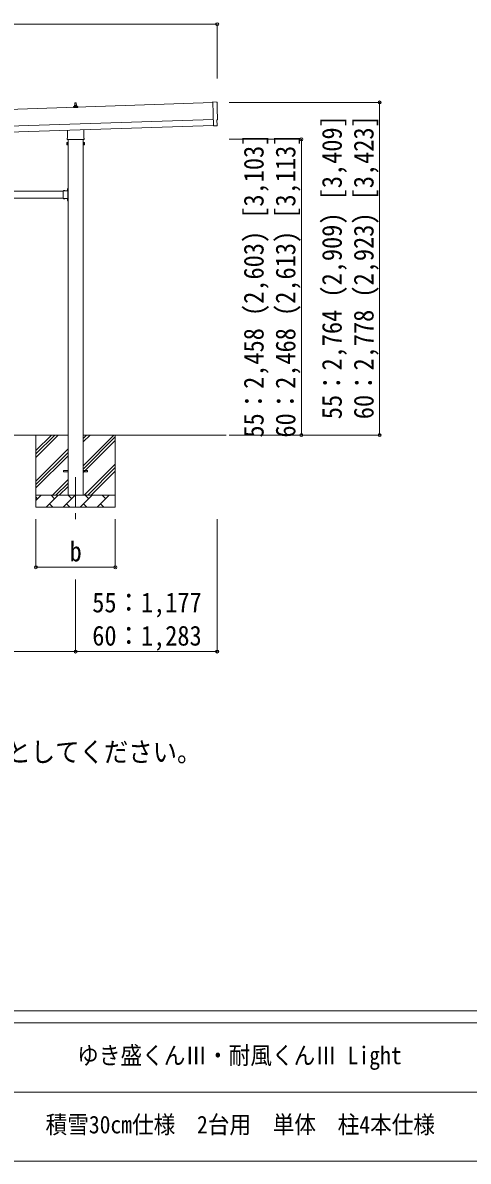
# Model space of a CAD drawing. Units: millimetres at full size, sheet at 1:50; details may follow other scales. Extents: x -14053 to 14053, y -9700 to 9700.
# Drawn here: x 487 to 4191, y -9700 to -238 of the extents above; entities that cross this region are included whole.
import ezdxf
from ezdxf.enums import TextEntityAlignment as Align

# ---------------------------------------------------------------- set-up
doc = ezdxf.new("R2010")
doc.units = ezdxf.units.MM
doc.header["$LTSCALE"] = 50
doc.header["$PDMODE"] = 32
doc.header["$PDSIZE"] = 25
doc.linetypes.add('CHAIN1', pattern=[8, 5, -1, 1, -1])
doc.linetypes.add('USER3', pattern=[4, 3, -1])
for name, color, linetype, lineweight in [('0-1_壁線', 7, 'CHAIN1', 9), ('0-2_建具', 4, 'Continuous', 13), ('0-3_階段', 7, 'Continuous', 9), ('0-8_外構', 6, 'Continuous', 5), ('0-D_記号', 7, 'Continuous', 9), ('F-0_ﾚｲﾔ240', 7, 'Continuous', 9)]:
    doc.layers.add(name, color=color, linetype=linetype, lineweight=lineweight)
doc.styles.add('ＭＳ ゴシック', font='')
doc.styles.get('ＭＳ ゴシック').set_extended_font_data('MS Gothic')

msp = doc.modelspace()

# ---------------------------------------------------------------- linework, layer by layer
at = {"layer": '0-1_壁線'}
msp.add_line((926.59, -4014.96), (926.59, -4363.96), dxfattribs=at)
at = {"layer": '0-2_建具'}
for p, q in [((2067.95, -901.88), (-3315.06, -1081.32)), ((908.34, -942.87), (908.34, -935.15)), ((944.84, -942.87), (908.34, -942.87)), ((908.72, -934.37), (944.45, -934.37)), ((909.1, -934.18), (915.82, -932.55)), ((916.2, -932.37), (936.97, -932.37)), ((916.59, -931.58), (916.59, -927.37)), ((917.59, -927.37), (935.59, -927.37)), ((920.59, -927.37), (921.31, -903.84)), ((922.31, -902.87), (930.86, -902.87)), ((931.86, -903.84), (932.59, -927.37)), ((936.59, -931.58), (936.59, -927.37)), ((944.07, -934.18), (937.35, -932.55)), ((944.84, -942.87), (944.84, -935.15)), ((2067.78, -896.8), (2074.41, -1095.54)), ((2097.95, -897.37), (2067.78, -896.8)), ((-3310.39, -1221.24), (2072.62, -1041.8)), ((-3308.73, -1271.21), (2074.28, -1091.78)), ((858.29, -1196.86), (858.29, -1132.31)), ((994.89, -1127.76), (994.89, -1196.86)), ((2092.59, -1094.03), (2074.41, -1095.54)), ((2093.28, -1094.64), (2092.59, -1094.03)), ((2094.03, -1094.89), (2100.93, -1094.3)), ((2102.1, -1044.21), (2102.61, -1044.19)), ((2103.67, -1091.21), (2102.1, -1044.21)), ((856.59, -1205.63), (856.59, -1200.13)), ((994.52, -1209.13), (858.65, -1209.13)), ((864.09, -1209.13), (864.09, -4164.96)), ((989.09, -4164.96), (989.09, -1209.13)), ((996.59, -1200.13), (996.59, -1205.63)), ((852.59, -1235.13), (853.35, -1233.81)), ((852.59, -1235.13), (852.59, -1252.13)), ((852.59, -1252.13), (853.35, -1253.44)), ((859.59, -1233.81), (853.35, -1233.81)), ((859.59, -1238.72), (853.35, -1238.72)), ((859.59, -1248.54), (853.35, -1248.54)), ((859.59, -1253.44), (853.35, -1253.44)), ((859.59, -1253.44), (859.59, -1233.81)), ((859.59, -1234.43), (862.09, -1234.43)), ((862.09, -1252.83), (859.59, -1252.83)), ((989.09, -1254.13), (991.09, -1254.13)), ((993.59, -1234.43), (991.09, -1234.43)), ((991.09, -1252.83), (993.59, -1252.83)), ((993.59, -1253.44), (993.59, -1233.81)), ((993.59, -1233.81), (999.83, -1233.81)), ((993.59, -1238.72), (999.83, -1238.72)), ((993.59, -1248.54), (999.83, -1248.54)), ((993.59, -1253.44), (999.83, -1253.44)), ((1000.59, -1235.13), (999.83, -1233.81)), ((1000.59, -1252.13), (999.83, -1253.44)), ((1000.59, -1235.13), (1000.59, -1252.13)), ((-2068.91, -1636.96), (822.09, -1636.96)), ((-2068.91, -1696.96), (822.09, -1696.96)), ((822.09, -1633.96), (822.09, -1699.96)), ((822.09, -1633.96), (862.09, -1633.96)), ((822.09, -1699.96), (862.09, -1699.96)), ((825.19, -1633.45), (825.19, -1633.96)), ((825.19, -1700.47), (825.19, -1699.96)), ((858.09, -1636.96), (863.59, -1636.96)), ((858.09, -1696.96), (863.59, -1696.96)), ((862.09, -1697.96), (858.09, -1697.96)), ((861.58, -1618.06), (862.09, -1618.06)), ((862.09, -1613.96), (864.09, -1613.96)), ((862.09, -1613.96), (862.09, -1633.96)), ((864.09, -1620.96), (862.09, -1620.96)), ((864.09, -1626.96), (862.09, -1626.96)), ((862.09, -1637.96), (862.09, -1695.96)), ((862.09, -1699.96), (862.09, -1719.96)), ((863.59, -1636.96), (863.59, -1696.96)), ((861.58, -1704.06), (862.09, -1704.06)), ((864.09, -1706.96), (862.09, -1706.96)), ((864.09, -1712.96), (862.09, -1712.96)), ((862.09, -1719.96), (864.09, -1719.96)), ((826.59, -3960.46), (864.09, -3960.46)), ((826.59, -3969.46), (826.59, -3960.46)), ((826.59, -3969.46), (864.09, -3969.46)), ((989.09, -3960.46), (1026.59, -3960.46)), ((989.09, -3969.46), (1026.59, -3969.46)), ((1026.59, -3969.46), (1026.59, -3960.46))]:
    msp.add_line(p, q, dxfattribs=at)
msp.add_lwpolyline([(862.09, -1254.13), (862.09, -1233.13), (864.09, -1233.13), (864.09, -1254.13)], close=True, dxfattribs=at)
for points in [[(991.09, -1254.13), (991.09, -1233.13), (989.09, -1233.13)], [(825.19, -1633.45), (836.99, -1633.45), (836.99, -1633.96)], [(825.19, -1700.47), (836.99, -1700.47), (836.99, -1699.96)], [(862.09, -1637.96), (858.09, -1637.96), (858.09, -1635.96), (862.09, -1635.96)], [(862.09, -1695.96), (858.09, -1695.96), (858.09, -1697.96)], [(861.58, -1618.06), (861.58, -1629.86), (862.09, -1629.86)], [(861.58, -1704.06), (861.58, -1715.86), (862.09, -1715.86)]]:
    msp.add_lwpolyline(points, dxfattribs=at)
at = {"layer": '0-2_建具', "linetype": 'USER3'}
for points in [[(828.59, -1631.35), (829.94, -1634.13), (831.09, -1634.74)], [(828.59, -1702.57), (829.94, -1699.8), (831.09, -1699.19)], [(833.59, -1631.35), (832.23, -1634.13), (831.09, -1634.74)], [(833.59, -1702.57), (832.23, -1699.8), (831.09, -1699.19)], [(859.48, -1621.46), (862.25, -1622.82), (862.86, -1623.96)], [(859.48, -1626.46), (862.25, -1625.11), (862.86, -1623.96)], [(859.48, -1707.46), (862.25, -1708.82), (862.86, -1709.96)], [(859.48, -1712.46), (862.25, -1711.11), (862.86, -1709.96)]]:
    msp.add_lwpolyline(points, dxfattribs=at)
at = {"layer": '0-2_建具'}
for centre, radius, start, end in [((909.34, -935.15), 1, 103.62699, 180), ((915.59, -931.58), 1, 283.62699, 0), ((920.67, -928), 4.13, 90, 171.17633), ((917.59, -928.37), 1, 90, 180), ((922.31, -903.87), 1, 90, 178.60509), ((929.92, -927.37), 4.83, 133.60282, 180), ((923.25, -927.37), 4.83, 0, 46.39718), ((930.86, -903.87), 1, 1.39491, 90), ((932.5, -928), 4.13, 8.82367, 90), ((935.59, -928.37), 1, 0, 90), ((937.59, -931.58), 1, 180, 256.37301), ((943.84, -935.15), 1, 0, 76.37301), ((2097.87, -901.87), 4.5, 1.09537, 88.91326), ((2102.46, -1039.69), 4.5, 271.90915, 2.73345), ((2093.94, -1093.89), 1, 228.4071, 274.90505), ((860.59, -1200.13), 4, 125.09963, 180), ((860.59, -1205.63), 4, 180, 194.47751), ((860.59, -1205.63), 4, 194.47751, 241.04498), ((992.59, -1205.63), 4, 298.95502, 345.52249), ((992.59, -1200.13), 4, 0, 54.90037), ((992.59, -1205.63), 4, 345.52249, 0), ((856.93, -1236.27), 4.34, 145.61575, 214.38425), ((856.93, -1250.99), 4.34, 145.61575, 214.38425), ((868.83, -1243.63), 16.24, 162.41205, 197.58795), ((996.24, -1236.27), 4.34, 325.61575, 34.38425), ((984.35, -1243.63), 16.24, 342.41205, 17.58795), ((996.24, -1250.99), 4.34, 325.61575, 34.38425), ((831.09, -1639.2), 8.23, 44.2189, 135.7811), ((831.09, -1694.73), 8.23, 224.2189, 315.7811), ((867.32, -1623.96), 8.23, 134.2189, 225.7811), ((862.09, -1633.96), 2, 270, 0), ((862.09, -1699.96), 2, 0, 90), ((867.32, -1709.96), 8.23, 134.2189, 225.7811)]:
    msp.add_arc(centre, radius, start, end, dxfattribs=at)
for centre, major_axis, ratio, start_param, end_param in [((6864.9, -812.01), (-4760.73, -158.69), 0.99863, 6.2686928, 6.2976566), ((2100.67, -1091.3), (2.25, -2), 0.9974, 5.5252311, 7.0411395)]:
    msp.add_ellipse(centre, major_axis=major_axis, ratio=ratio, start_param=start_param, end_param=end_param, dxfattribs=at)
at = {"layer": '0-3_階段'}
for p, q in [((864.09, -3664.96), (-2110.91, -3664.96)), ((596.59, -3664.96), (596.59, -4264.96)), ((596.59, -3850.01), (781.64, -3664.96)), ((596.59, -3821.73), (753.35, -3664.96)), ((596.59, -3793.44), (725.07, -3664.96)), ((2177.47, -3664.96), (989.09, -3664.96)), ((989.09, -3920.06), (1244.19, -3664.96)), ((989.09, -3722.07), (1046.2, -3664.96)), ((989.09, -3693.79), (1017.91, -3664.96)), ((989.09, -3948.35), (1256.59, -3680.85)), ((1256.59, -3664.96), (1256.59, -4264.96)), ((596.59, -4048), (864.09, -3780.5)), ((989.09, -3976.63), (1256.59, -3709.13)), ((596.59, -4076.29), (864.09, -3808.79)), ((596.59, -4104.57), (864.09, -3837.07)), ((998.74, -4164.96), (1256.59, -3907.12)), ((1027.03, -4164.96), (1256.59, -3935.4)), ((1055.31, -4164.96), (1256.59, -3963.69)), ((734.19, -4164.96), (864.09, -4035.06)), ((762.47, -4164.96), (864.09, -4063.35)), ((790.75, -4164.96), (864.09, -4091.63)), ((1253.3, -4164.96), (1256.59, -4161.68)), ((596.59, -4164.96), (1256.59, -4164.96)), ((596.59, -4207.86), (639.48, -4164.96)), ((610.93, -4193.52), (596.59, -4179.18)), ((680.9, -4264.96), (780.9, -4164.96)), ((709.45, -4236.41), (738.01, -4264.96)), ((752.35, -4193.52), (723.79, -4164.96)), ((822.32, -4264.96), (922.32, -4164.96)), ((850.88, -4236.41), (879.43, -4264.96)), ((893.77, -4193.52), (865.22, -4164.96)), ((963.74, -4264.96), (1063.74, -4164.96)), ((992.3, -4236.41), (1020.85, -4264.96)), ((1035.19, -4193.52), (1006.64, -4164.96)), ((1105.17, -4264.96), (1205.17, -4164.96)), ((1133.72, -4236.41), (1162.27, -4264.96)), ((1176.61, -4193.52), (1148.06, -4164.96)), ((1256.59, -4264.96), (596.59, -4264.96))]:
    msp.add_line(p, q, dxfattribs=at)
at = {"layer": '0-8_外構'}
for p, q in [((-3346.06, -250.85), (2103.61, -250.85)), ((2103.61, -250.85), (2103.61, -700.85)), ((3453.61, -900.85), (2202.61, -900.85)), ((3453.61, -3664.96), (3453.61, -900.85)), ((2803.61, -1206.63), (2203.61, -1206.63)), ((2803.61, -1206.63), (2803.61, -3664.96)), ((3453.61, -3664.96), (2202.61, -3664.96)), ((596.59, -4763.96), (596.59, -4363.96)), ((1256.59, -4763.96), (1256.59, -4363.96)), ((2103.61, -5463.96), (2103.61, -4363.96)), ((596.59, -4763.96), (1256.59, -4763.96)), ((926.59, -5463.96), (926.59, -4865.96))]:
    msp.add_line(p, q, dxfattribs=at)
msp.add_lwpolyline([(-2173.41, -5463.96), (926.59, -5463.96), (2103.61, -5463.96)], dxfattribs=at)
for p in [(2103.61, -250.85), (3453.61, -900.85), (2803.61, -1206.63), (2803.61, -3664.96), (3453.61, -3664.96), (596.59, -4763.96), (1256.59, -4763.96), (926.59, -5463.96), (2103.61, -5463.96)]:
    msp.add_point(p, dxfattribs=at)
at = {"layer": 'F-0_ﾚｲﾔ240', "color": 5}
for p, q in [((-14053.43, -8450), (13346.57, -8450)), ((-14053.43, -8550), (8901.98, -8550)), ((-5748.03, -9125), (4501.97, -9125)), ((-14053.43, -9700), (13346.57, -9700))]:
    msp.add_line(p, q, dxfattribs=at)

# ---------------------------------------------------------------- texts
at = {"layer": '0-8_外構', "color": 7, "style": 'ＭＳ ゴシック', "width": 0.9}
for s, p in [('55：2,764 (2,909) [3,409]', (3189.1, -3532.91)), ('60：2,778 (2,923) [3,423]', (3453.61, -3532.91)), ('55：2,458 (2,603) [3,103]', (2539.1, -3685.8)), ('60：2,468 (2,613) [3,113]', (2803.61, -3685.8))]:
    msp.add_text(s, height=165, rotation=90, dxfattribs=at).set_placement(p, align=Align.BOTTOM_LEFT)
for s, p in [('b', (876.59, -4763.96)), ('55：1,177', (1065.1, -5187.92)), ('60：1,283', (1065.1, -5463.96))]:
    msp.add_text(s, height=165, dxfattribs=at).set_placement(p, align=Align.BOTTOM_LEFT)
at = {"layer": '0-D_記号', "style": 'ＭＳ ゴシック', "width": 0.9}
msp.add_text('・〈H=3,500〉の場合、H=2,355に〈1,145〉を足した寸法としてください。', height=165, dxfattribs=at).set_placement((-4808.56, -6430.45), align=Align.BOTTOM_LEFT)
at = {"layer": 'F-0_ﾚｲﾔ240', "style": 'ＭＳ ゴシック', "width": 0.9}
for s, p in [('ゆき盛くんⅢ・耐風くんⅢ Light', (939.47, -8937.5)), ('積雪30cm仕様\u30002台用\u3000単体\u3000柱4本仕様', (676.97, -9512.5))]:
    msp.add_text(s, height=146.6, dxfattribs=at).set_placement(p, align=Align.BOTTOM_LEFT)

doc.saveas('drawing.dxf')
